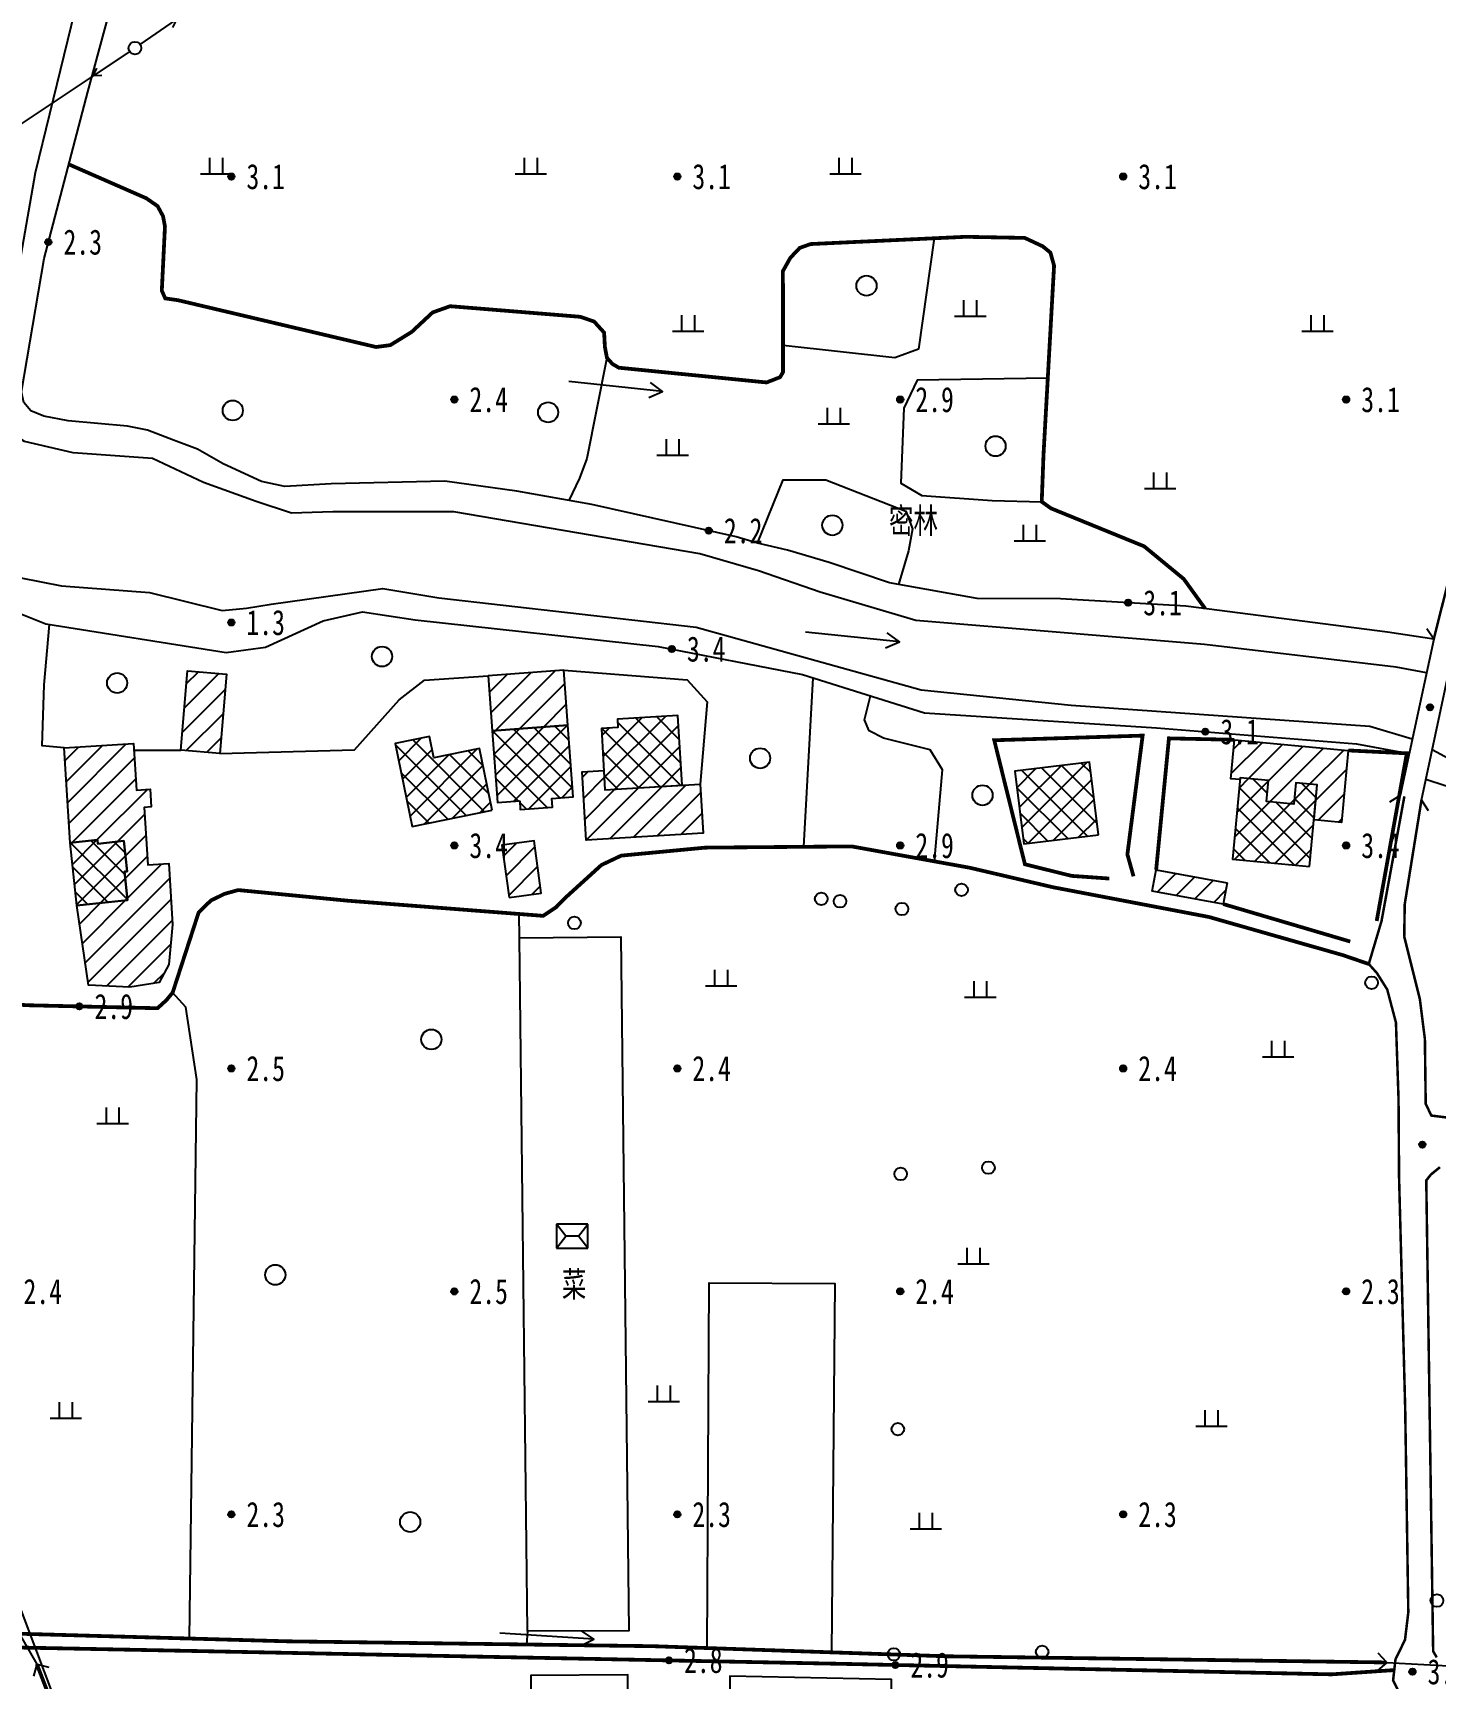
# Model space of a CAD drawing. Header units: metres. Extents: x 494039 to 619385, y 3351420 to 3402703.
# Drawn here: x 582835.5 to 583058.3, y 3395692.9 to 3395954.3 of the extents above; entities that cross this region are included whole.
import ezdxf
from ezdxf.enums import TextEntityAlignment as Align

# ---------------------------------------------------------------- set-up
doc = ezdxf.new("R2010")
doc.units = ezdxf.units.M
for name, pattern in [('2180', [0]), ('2430', [0]), ('4430', [0]), ('8521', [0]), ('9610', [0])]:
    doc.linetypes.add(name, pattern=pattern)
for name, color, linetype in [('210100', 130, 'Continuous'), ('220200', 130, 'Continuous'), ('220900', 130, '2180'), ('261301', 141, 'Continuous'), ('310300', 8, 'Continuous'), ('310500', 8, 'Continuous'), ('330400', 8, 'Continuous'), ('380201', 8, '2430'), ('420500', 8, 'Continuous'), ('430300', 8, 'Continuous'), ('440300', 8, '4430'), ('510301', 8, 'Continuous'), ('541000', 8, 'Continuous'), ('541200', 8, 'Continuous'), ('720100', 8, 'Continuous'), ('760201', 8, '8521'), ('810100', 8, '9610'), ('810302', 8, 'Continuous'), ('810501', 8, 'Continuous')]:
    doc.layers.add(name, color=color, linetype=linetype)
pattern_1 = [(45, (0, 0), (-1.767766953, 1.767766953), []), (135, (0, 0), (-1.767766953, -1.767766953), [])]
pattern_2 = [(45, (0, 0), (-1.767766953, 1.767766953), [])]

# ---------------------------------------------------------------- blocks, each defined once
blk = doc.blocks.new('gc170')
at = {"linetype": 'Continuous'}
blk.add_circle((0, 0), 0.5, dxfattribs=at)
blk = doc.blocks.new('gu')
at = {"flags": 128}
for points in [[(3.75, 0), (-3.75, 0)], [(2.71, -0.6), (3.75, 0), (3.75, 0), (2.71, 0.6)]]:
    blk.add_lwpolyline(points, dxfattribs=at)
blk = doc.blocks.new('p_point')
for radius in [0.25, 0.2, 0.15, 0.1, 0.05]:
    blk.add_circle((0, 0), radius)
blk.add_point((0, 0))
blk = doc.blocks.new('vm')
at = {"linetype": 'Continuous'}
for p, q in [((1.25, 0), (-1.25, 0)), ((-0.5, 0), (-0.5, 1.3)), ((0.5, 1.3), (0.5, 0))]:
    blk.add_line(p, q, dxfattribs=at)
blk = doc.blocks.new('v1')
blk.add_circle((0, 0), 0.8)
blk = doc.blocks.new('gc013b')
at = {"linetype": 'Continuous'}
blk.add_line((0.5, 0), (4, 0), dxfattribs=at)
at = {"linetype": 'Continuous', "flags": 128}
blk.add_lwpolyline([(3.39, 0.35), (4, 0), (3.39, -0.35)], dxfattribs=at)
blk = doc.blocks.new('mf')
for p, q in [((1.25, 0.95), (-1.25, 0.95)), ((-1.25, 0.95), (-1.25, -0.95)), ((0.5, 0), (-0.5, 0)), ((1.25, -0.95), (1.25, 0.95)), ((-1.25, -0.95), (1.25, -0.95))]:
    blk.add_line(p, q)
at = {"flags": 128}
for points in [[(-1.25, -0.95), (-0.5, 0), (-1.25, 0.95)], [(1.25, -0.95), (0.5, 0), (1.25, 0.95)]]:
    blk.add_lwpolyline(points, dxfattribs=at)
blk = doc.blocks.new('1-3&1-4')
at = {"layer": '310300', "linetype": 'Continuous'}
h = blk.add_hatch(dxfattribs=at)
h.set_pattern_fill('ANSI31', color=8, scale=20, style=0)
h.set_pattern_definition(pattern_2)
h.paths.add_polyline_path([(582865.1978, 3395839.8225), (582858.9986, 3395840.3438), (582860.0575, 3395852.935), (582866.2567, 3395852.4137)])
h = blk.add_hatch(dxfattribs=at)
h.set_pattern_fill('ANSI31', color=8, scale=20, style=0)
h.set_pattern_definition(pattern_2)
h.paths.add_polyline_path([(582920.5083, 3395844.284), (582919.874, 3395853.0247), (582907.8602, 3395852.1528), (582908.4945, 3395843.4121)])
h = blk.add_hatch(dxfattribs=at)
h.set_pattern_fill('ANSI31', color=8, scale=20, style=0)
h.set_pattern_definition(pattern_2)
h.paths.add_polyline_path([(582841.4345, 3395825.6099), (582840.5051, 3395840.7098), (582851.5242, 3395841.3881), (582851.9795, 3395833.9911), (582854.1347, 3395834.1237), (582854.3085, 3395831.3007), (582853.2014, 3395831.2326), (582853.7625, 3395822.1176), (582857.0893, 3395822.3223), (582857.6847, 3395812.6486), (582857.1361, 3395806.2586), (582855.5788, 3395803.3956), (582850.9197, 3395802.6601), (582844.3445, 3395802.9861), (582842.5029, 3395815.6469), (582850.5435, 3395816.5091), (582850.0593, 3395821.0242), (582850.4796, 3395821.0693), (582849.9608, 3395825.9076), (582845.8439, 3395825.4661), (582845.7785, 3395826.0758)])
h = blk.add_hatch(dxfattribs=at)
h.set_pattern_fill('ANSI31', color=8, scale=20, style=0)
h.set_pattern_definition(pattern_2)
h.paths.add_polyline_path([(583039.0897, 3395829.3876), (583039.5962, 3395834.798), (583036.1721, 3395835.1186), (583035.8587, 3395831.771), (583031.5545, 3395832.174), (583031.8679, 3395835.5216), (583027.3637, 3395835.9433), (583027.3368, 3395835.6563), (583025.8579, 3395835.7947), (583026.4366, 3395841.9756), (583044.5246, 3395840.282), (583043.4549, 3395828.8566), (583039.0783, 3395829.2663)])
h = blk.add_hatch(dxfattribs=at)
h.set_pattern_fill('ANSI31', color=8, scale=20, style=0)
h.set_pattern_definition(pattern_2)
h.paths.add_polyline_path([(582926.4166, 3395834.0244), (582941.5568, 3395834.9147), (582942.0142, 3395827.1359), (582923.4451, 3395826.044), (582922.8079, 3395836.881), (582926.2368, 3395837.0826)])
h = blk.add_hatch(dxfattribs=at)
h.set_pattern_fill('ANSI31', color=8, scale=20, style=0)
h.set_pattern_definition(pattern_2)
h.paths.add_polyline_path([(582911.1732, 3395816.8923), (582916.2887, 3395817.5909), (582915.1496, 3395825.9324), (582910.034, 3395825.2338)])
h = blk.add_hatch(dxfattribs=at)
h.set_pattern_fill('ANSI31', color=8, scale=20, style=0)
h.set_pattern_definition(pattern_2)
h.paths.add_polyline_path([(583025.2572, 3395819.2697), (583024.6462, 3395815.8789), (583013.3832, 3395817.9084), (583013.9942, 3395821.2991)])
at = {"layer": '310500', "linetype": 'Continuous'}
h = blk.add_hatch(dxfattribs=at)
h.set_pattern_fill('ANSI37', color=8, scale=20, style=0)
h.set_pattern_definition(pattern_1)
h.paths.add_polyline_path([(582912.8607, 3395832.2828), (582912.9622, 3395830.8836), (582918.0517, 3395831.253), (582917.9501, 3395832.6521), (582921.3347, 3395832.8978), (582920.5083, 3395844.284), (582908.4945, 3395843.4121), (582909.3209, 3395832.0259)])
h = blk.add_hatch(dxfattribs=at)
h.set_pattern_fill('ANSI37', color=8, scale=20, style=0)
h.set_pattern_definition(pattern_1)
h.paths.add_polyline_path([(582938.6541, 3395834.744), (582938.0032, 3395845.8137), (582928.3889, 3395845.2484), (582928.4654, 3395843.9487), (582925.8421, 3395843.7945), (582926.4166, 3395834.0244)])
h = blk.add_hatch(dxfattribs=at)
h.set_pattern_fill('ANSI37', color=8, scale=20, style=0)
h.set_pattern_definition(pattern_1)
h.paths.add_polyline_path([(582908.5094, 3395830.7951), (582906.4964, 3395840.5805), (582899.2112, 3395839.0818), (582898.5076, 3395842.5023), (582893.0725, 3395841.3842), (582895.7892, 3395828.1783)])
h = blk.add_hatch(dxfattribs=at)
h.set_pattern_fill('ANSI37', color=8, scale=20, style=0)
h.set_pattern_definition(pattern_1)
h.paths.add_polyline_path([(583004.8138, 3395826.8765), (583003.3933, 3395838.4374), (582991.544, 3395836.9814), (582992.9645, 3395825.4205)])
h = blk.add_hatch(dxfattribs=at)
h.set_pattern_fill('ANSI37', color=8, scale=20, style=0)
h.set_pattern_definition(pattern_1)
h.paths.add_polyline_path([(583038.3842, 3395821.8526), (583039.5962, 3395834.798), (583036.1721, 3395835.1186), (583035.8587, 3395831.771), (583031.5545, 3395832.174), (583031.8679, 3395835.5216), (583027.3637, 3395835.9433), (583026.1516, 3395822.9979)])
h = blk.add_hatch(dxfattribs=at)
h.set_pattern_fill('ANSI37', color=8, scale=20, style=0)
h.set_pattern_definition(pattern_1)
h.paths.add_polyline_path([(582842.5029, 3395815.6469), (582841.4345, 3395825.6099), (582845.7785, 3395826.0758), (582845.8439, 3395825.4661), (582849.9608, 3395825.9076), (582850.4796, 3395821.0693), (582850.0593, 3395821.0242), (582850.5435, 3395816.5091)])
at = {"layer": '210100', "color": 141, "linetype": 'Continuous', "flags": 128}
for points in [[(583056.9544, 3395852.6315), (583052.1293, 3395853.5359), (583021.6758, 3395857.1064), (582975.8034, 3395860.9352), (582960.6058, 3395865.4433), (582950.8137, 3395868.8114), (582941.49, 3395871.5369), (582902.3753, 3395878.1681), (582883.1867, 3395878.2197), (582876.5996, 3395877.9848), (582871.0097, 3395879.8357), (582862.5967, 3395882.8721), (582854.5215, 3395886.6817), (582841.9146, 3395887.5783), (582834.2054, 3395889.3457), (582830.2098, 3395891.8339), (582829.2495, 3395894.1061), (582835.9269, 3395932.1318), (582851.8741, 3395997.411)], [(582823.8352, 3395869.6209), (582840.075, 3395866.445), (582854.0261, 3395865.3598), (582865.5958, 3395862.5219), (582869.4712, 3395862.9027), (582873.3635, 3395863.5168), (582891.1395, 3395866.0034), (582899.9924, 3395864.5305), (582940.8855, 3395859.8899), (582976.6406, 3395849.9034), (583000.4698, 3395847.4664), (583047.9549, 3395844.1395), (583054.7, 3395842.1122)], [(583057.8693, 3395840.4082), (583063.1307, 3395837.5794), (583068.6576, 3395836.8529), (583104.5242, 3395836.2548), (583128.416, 3395835.6119), (583138.1913, 3395838.5773), (583156.6109, 3395839.9445), (583192.2361, 3395846.5468), (583236.4333, 3395849.4002), (583283.7555, 3395847.113), (583363.8767, 3395851.3556), (583409.1679, 3395849.1646), (583419.782, 3395849.954), (583439.714, 3395846.7678), (583448.3942, 3395843.782), (583453.6576, 3395840.4528), (583457.1907, 3395837.6071)]]:
    blk.add_lwpolyline(points, dxfattribs=at)
at = {"layer": '220200', "color": 141, "linetype": 'Continuous', "const_width": 0.6, "flags": 128}
for points in [[(582841.2239, 3395933.4002), (582853.5233, 3395928.0179), (582855.3299, 3395926.7654), (582856.1966, 3395925.1583), (582856.4986, 3395923.5212), (582855.9994, 3395913.3367), (582856.542, 3395912.104), (582858.56, 3395911.8199), (582890.0362, 3395904.3822), (582892.3071, 3395904.6771), (582895.7056, 3395906.7788), (582899.031, 3395909.8761), (582901.8111, 3395910.8641), (582922.4957, 3395909.181), (582924.6899, 3395908.4278), (582926.2828, 3395906.6638), (582926.3987, 3395904.4079), (582926.7278, 3395902.6636), (582927.6053, 3395901.6881), (582928.6158, 3395901.0894), (582952.096, 3395898.7513), (582954.2303, 3395899.5827), (582954.7112, 3395900.3912), (582954.6915, 3395916.4497), (582955.8702, 3395918.5536), (582957.3578, 3395920.1252), (582959.0896, 3395920.7394), (582983.7395, 3395921.8906), (582993.1085, 3395921.715), (582995.9636, 3395920.3838), (582997.1903, 3395919.3834), (582997.7749, 3395917.3091), (582996.0943, 3395887.238), (582995.8161, 3395879.7949), (582997.2839, 3395878.7468), (583012.0868, 3395872.7129), (583018.3807, 3395867.5258), (583021.7734, 3395862.8285)], [(582807.1935, 3395699.9222), (582833.3433, 3395699.9424), (582876.1011, 3395698.7342), (582934.0503, 3395697.9628), (582980.5589, 3395696.3604), (583050.6282, 3395695.3785)], [(582836.137, 3395695.1225), (582851.8525, 3395654.2568), (582873.7457, 3395597.0151), (582875.3859, 3395593.4945), (582931.8828, 3395592.2943), (582979.2115, 3395591.0677), (583032.5098, 3395589.9988), (583050.7571, 3395590.2224)]]:
    blk.add_lwpolyline(points, dxfattribs=at)
at = {"layer": '220900', "color": 141, "linetype": 'Continuous'}
for p, q in [((582836.137, 3395695.1225), (582835.6226, 3395693.1898)), ((582836.137, 3395695.1225), (582838.0697, 3395694.6081)), ((583050.6282, 3395695.3785), (583049.1364, 3395694.0464)), ((583050.6282, 3395695.3785), (583049.2961, 3395696.8703))]:
    blk.add_line(p, q, dxfattribs=at)
at = {"layer": '220900', "color": 141, "linetype": '2180', "elevation": 2.7884, "flags": 128}
blk.add_lwpolyline([(582832.5372, 3395701.3332), (582836.137, 3395695.1225)], dxfattribs=at)
at = {"layer": '220900', "color": 141, "linetype": '2180', "flags": 128}
blk.add_lwpolyline([(583050.6282, 3395695.3785), (583060.4416, 3395694.8236)], dxfattribs=at)
at = {"layer": '310300', "color": 8, "linetype": 'Continuous', "flags": 128}
blk.add_lwpolyline([(582865.1978, 3395839.8225), (582858.9986, 3395840.3438), (582860.0575, 3395852.935), (582866.2567, 3395852.4137)], close=True, dxfattribs=at)
for points, elevation in [([(582920.5083, 3395844.284), (582919.874, 3395853.0247), (582907.8602, 3395852.1528), (582908.4945, 3395843.4121)], 5.8163), ([(582841.4345, 3395825.6099), (582840.5051, 3395840.7098), (582851.5242, 3395841.3881), (582851.9795, 3395833.9911), (582854.1347, 3395834.1237), (582854.3085, 3395831.3007), (582853.2014, 3395831.2326), (582853.7625, 3395822.1176), (582857.0893, 3395822.3223), (582857.6847, 3395812.6486), (582857.1361, 3395806.2586), (582855.5788, 3395803.3956), (582850.9197, 3395802.6601), (582844.3445, 3395802.9861), (582842.5029, 3395815.6469), (582850.5435, 3395816.5091), (582850.0593, 3395821.0242), (582850.4796, 3395821.0693), (582849.9608, 3395825.9076), (582845.8439, 3395825.4661), (582845.7785, 3395826.0758)], 6.2765), ([(583039.0897, 3395829.3876), (583039.5962, 3395834.798), (583036.1721, 3395835.1186), (583035.8587, 3395831.771), (583031.5545, 3395832.174), (583031.8679, 3395835.5216), (583027.3637, 3395835.9433), (583027.3368, 3395835.6563), (583025.8579, 3395835.7947), (583026.4366, 3395841.9756), (583044.5246, 3395840.282), (583043.4549, 3395828.8566), (583039.0783, 3395829.2663)], 5.6433), ([(582926.4166, 3395834.0244), (582941.5568, 3395834.9147), (582942.0142, 3395827.1359), (582923.4451, 3395826.044), (582922.8079, 3395836.881), (582926.2368, 3395837.0826)], 5.8163), ([(582911.1732, 3395816.8923), (582916.2887, 3395817.5909), (582915.1496, 3395825.9324), (582910.034, 3395825.2338)], 5.8163), ([(583025.2572, 3395819.2697), (583024.6462, 3395815.8789), (583013.3832, 3395817.9084), (583013.9942, 3395821.2991)], 5.6433)]:
    blk.add_lwpolyline(points, close=True, dxfattribs=dict(at, elevation=elevation))
at = {"layer": '310500', "color": 8, "linetype": 'Continuous', "flags": 128}
for points in [[(582912.8607, 3395832.2828), (582912.9622, 3395830.8836), (582918.0517, 3395831.253), (582917.9501, 3395832.6521), (582921.3347, 3395832.8978), (582920.5083, 3395844.284), (582908.4945, 3395843.4121), (582909.3209, 3395832.0259)], [(582938.6541, 3395834.744), (582938.0032, 3395845.8137), (582928.3889, 3395845.2484), (582928.4654, 3395843.9487), (582925.8421, 3395843.7945), (582926.4166, 3395834.0244)], [(582908.5094, 3395830.7951), (582906.4964, 3395840.5805), (582899.2112, 3395839.0818), (582898.5076, 3395842.5023), (582893.0725, 3395841.3842), (582895.7892, 3395828.1783)], [(583004.8138, 3395826.8765), (583003.3933, 3395838.4374), (582991.544, 3395836.9814), (582992.9645, 3395825.4205)], [(583038.3842, 3395821.8526), (583039.5962, 3395834.798), (583036.1721, 3395835.1186), (583035.8587, 3395831.771), (583031.5545, 3395832.174), (583031.8679, 3395835.5216), (583027.3637, 3395835.9433), (583026.1516, 3395822.9979)], [(582842.5029, 3395815.6469), (582841.4345, 3395825.6099), (582845.7785, 3395826.0758), (582845.8439, 3395825.4661), (582849.9608, 3395825.9076), (582850.4796, 3395821.0693), (582850.0593, 3395821.0242), (582850.5435, 3395816.5091)]]:
    blk.add_lwpolyline(points, close=True, dxfattribs=at)
at = {"layer": '330400', "color": 8, "linetype": 'Continuous', "flags": 128}
for points in [[(582914.0878, 3395700.3383), (582912.8105, 3395810.4839), (582928.9158, 3395810.6707), (582930.1943, 3395700.4208)], [(582930.7944, 3395594.2237), (582930.0295, 3395693.4073), (582914.6309, 3395693.2886), (582915.3957, 3395594.1049)]]:
    blk.add_lwpolyline(points, close=True, dxfattribs=at)
at = {"layer": '330400', "color": 8, "linetype": 'Continuous', "elevation": 3.7587, "flags": 128}
blk.add_lwpolyline([(582972.4056, 3395594.1588), (582971.9547, 3395692.6525), (582946.2475, 3395693.2106), (582946.6502, 3395594.7344)], close=True, dxfattribs=at)
at = {"layer": '380201', "color": 8, "linetype": '2430', "const_width": 0.6, "elevation": 5.6433, "flags": 128}
for points in [[(583010.4028, 3395820.2712), (583009.4239, 3395823.763), (583011.8473, 3395842.6384), (582988.2688, 3395841.9007), (582993.1402, 3395822.1979), (583000.5561, 3395820.353), (583006.56, 3395819.9268)], [(583026.4366, 3395841.9756), (583016.0257, 3395842.2013), (583013.9942, 3395821.2991)], [(583049.0361, 3395813.1813), (583053.8266, 3395839.8247), (583044.5246, 3395840.282)], [(583024.6462, 3395815.8789), (583044.8394, 3395809.917)]]:
    blk.add_lwpolyline(points, dxfattribs=at)
at = {"layer": '420500', "color": 8, "linetype": 'Continuous', "const_width": 0.4, "flags": 128}
for points in [[(582852.6308, 3395978.2365), (582897.3646, 3395975.5362), (582952.9157, 3395972.45), (583008.9526, 3395969.1911), (583046.9792, 3395967.3068), (583073.2613, 3395965.8766), (583074.3011, 3395965.3837), (583075.2444, 3395964.5206), (583075.8213, 3395963.4497), (583075.9762, 3395962.6897), (583073.3754, 3395919.6584), (583072.4427, 3395914.0259), (583063.6075, 3395879.7921), (583058.0921, 3395857.9398)], [(583053.4371, 3395832.9875), (583049.8013, 3395813.1577), (583047.7779, 3395806.3493)], [(583053.4129, 3395810.7069), (583053.4914, 3395815.8445), (583056.1541, 3395832.4052)], [(583053.4129, 3395810.7069), (583055.8958, 3395800.7792), (583056.6963, 3395794.4207), (583056.8272, 3395784.1289), (583057.7226, 3395782.2695), (583063.0541, 3395781.6028)], [(583059.0979, 3395774.0768), (583057.6514, 3395772.8994), (583056.9147, 3395771.9678), (583057.9951, 3395698.0002), (583058.024, 3395697.1386), (583058.5798, 3395696.1774)], [(583047.7779, 3395806.3493), (583049.0722, 3395804.9099), (583050.714, 3395802.2934), (583052.0962, 3395797.0449), (583052.5067, 3395784.9808), (583052.5906, 3395772.541), (583053.5676, 3395735.6894), (583054.0601, 3395703.3338), (583053.5372, 3395698.9753), (583052.0188, 3395695.86), (583051.6431, 3395692.5148), (583052.9027, 3395690.0247), (583054.2995, 3395686.0096), (583054.4749, 3395672.2167), (583054.9159, 3395619.6113), (583054.3018, 3395595.0772), (583053.6033, 3395591.9373), (583052.6505, 3395590.5954), (583051.5838, 3395588.6136), (582998.8104, 3395589.6759), (582944.8125, 3395590.8781), (582899.5733, 3395591.4904), (582868.4294, 3395592.2148)]]:
    blk.add_lwpolyline(points, dxfattribs=at)
at = {"layer": '430300', "color": 8, "linetype": 'Continuous'}
for p, q in [((583058.0921, 3395857.9398), (583057.0056, 3395859.619)), ((583052.7748, 3395833.1294), (583051.0956, 3395832.0429)), ((583056.1541, 3395832.4052), (583057.2406, 3395830.726))]:
    blk.add_line(p, q, dxfattribs=at)
at = {"layer": '430300', "color": 8, "linetype": 'Continuous', "flags": 128}
for points in [[(583058.0921, 3395857.9398), (583052.7748, 3395833.1294)], [(583056.1541, 3395832.4052), (583061.4714, 3395857.2156)]]:
    blk.add_lwpolyline(points, dxfattribs=at)
at = {"layer": '440300', "color": 8, "linetype": '4430', "const_width": 0.6, "flags": 128}
for points in [[(582756.1553, 3395821.3622), (582764.5784, 3395820.5097), (582772.6749, 3395817.7532), (582791.55, 3395810.0281), (582801.9071, 3395805.4623), (582807.4268, 3395802.8511), (582812.996, 3395801.3042), (582834.5976, 3395799.8015), (582855.32, 3395799.3244), (582856.7349, 3395800.6159), (582857.7197, 3395801.8087), (582861.8555, 3395814.5487), (582863.7958, 3395816.4394), (582865.954, 3395817.4943), (582868.1354, 3395818.098), (582885.5031, 3395816.4125), (582916.5984, 3395814.0003), (582918.6696, 3395815.3909), (582920.3087, 3395817.0481), (582925.85, 3395822.0802), (582928.9956, 3395823.5705), (582942.3586, 3395824.8412), (582965.6111, 3395825.0359), (582984.3651, 3395821.6469), (582997.5996, 3395818.5486), (583022.4107, 3395813.8166), (583043.6685, 3395807.7568), (583047.7779, 3395806.3493)], [(582803.2764, 3395697.1839), (582816.8066, 3395698.0787), (582964.2394, 3395695.1552), (583041.8782, 3395693.489), (583051.8286, 3395694.1661)]]:
    blk.add_lwpolyline(points, dxfattribs=at)
at = {"layer": '541000', "color": 8, "linetype": 'Continuous'}
blk.add_line((582751.9757, 3395919.201), (582879.0097, 3395583.796), dxfattribs=at)
at = {"layer": '541200', "color": 8, "linetype": 'Continuous'}
blk.add_line((582845.0676, 3395947.4431), (582800.8354, 3395917.9709), dxfattribs=at)
at = {"layer": '760201', "color": 8, "linetype": '8521', "flags": 128}
for points in [[(583058.0921, 3395857.9398), (583050.7428, 3395859.0704), (583018.6889, 3395863.2275), (582998.7722, 3395864.3761), (582985.5437, 3395864.4082), (582971.6346, 3395866.9071), (582962.0626, 3395870.1293), (582955.4332, 3395872.1025), (582950.675, 3395873.2404), (582947.2716, 3395874.2378), (582924.3397, 3395879.3374), (582912.403, 3395881.486), (582900.9515, 3395883.0775), (582882.9155, 3395882.6646), (582875.533, 3395882.2059), (582871.8314, 3395883.0183), (582865.7412, 3395885.7966), (582861.6565, 3395888.1249), (582857.8576, 3395889.5545), (582853.7215, 3395891.1881), (582850.5309, 3395891.81), (582841.0973, 3395892.6567), (582837.2469, 3395893.3873), (582835.199, 3395894.2614), (582834.0639, 3395895.5718), (582833.6943, 3395897.2495), (582837.2857, 3395918.4413), (582844.261, 3395944.9364), (582851.6323, 3395972.3105), (582854.2496, 3395987.8439), (582858.3669, 3396005.1309), (582861.8296, 3396014.0133), (582864.0423, 3396033.2327), (582866.9718, 3396051.6318), (582874.3672, 3396072.4869), (582879.3599, 3396083.0254), (582887.3856, 3396098.047), (582891.7942, 3396109.2937), (582894.3898, 3396116.4158), (582903.2362, 3396142.166), (582907.601, 3396158.0867), (582914.6907, 3396179.0451), (582914.9288, 3396183.7368), (582912.9636, 3396191.4684), (582913.2888, 3396208.8756), (582915.1796, 3396231.8344), (582916.0763, 3396245.372)], [(582710.102, 3395944.5256), (582715.7921, 3395948.5248), (582723.4957, 3395948.8459), (582732.6823, 3395946.9139), (582738.1624, 3395945.9612), (582742.1317, 3395945.7989), (582767.0092, 3395946.1443), (582787.0296, 3395943.3802), (582803.08, 3395940.2336), (582808.8114, 3395937.2553), (582811.7747, 3395934.3538), (582813.6944, 3395930.9243), (582813.8772, 3395927.3777), (582813.5968, 3395908.7197), (582811.477, 3395896.7938), (582805.9534, 3395877.856), (582805.751, 3395874.5382), (582808.9284, 3395871.8233), (582837.5489, 3395860.3957), (582866.2331, 3395855.8276), (582872.4858, 3395856.6979), (582881.6288, 3395860.9008), (582887.8774, 3395862.3235), (582896.2568, 3395861.0207), (582934.8682, 3395856.8222), (582957.7877, 3395852.3296), (582977.1793, 3395846.2619), (583014.0647, 3395843.8823), (583045.804, 3395841.3348), (583053.8266, 3395839.8247)], [(583056.8637, 3395835.7159), (583059.8976, 3395834.7356), (583063.8312, 3395834.3338), (583084.9519, 3395833.5689), (583096.0716, 3395833.4549), (583122.8843, 3395830.9672), (583128.6327, 3395830.8397), (583142.2746, 3395836.3191), (583149.6598, 3395836.9481), (583160.8031, 3395837.6303), (583196.0817, 3395843.8615), (583222.4258, 3395846.3932), (583231.3192, 3395846.4849), (583247.822, 3395846.0794), (583291.4395, 3395844.681), (583322.4116, 3395844.3488), (583349.1051, 3395847.7154), (583374.5365, 3395847.4689), (583412.551, 3395846.2946), (583437.9981, 3395841.9388), (583444.7132, 3395839.6675), (583450.648, 3395836.3955), (583454.9342, 3395833.742), (583456.8294, 3395831.6923), (583474.0217, 3395807.484), (583481.4959, 3395787.6732), (583487.1973, 3395778.9643), (583503.0468, 3395759.6195), (583510.9474, 3395750.8357), (583521.7371, 3395729.2524), (583532.1241, 3395709.2656), (583533.226, 3395700.8115), (583532.9081, 3395698.4337), (583532.2366, 3395697.0009), (583530.5378, 3395695.9989), (583527.515, 3395695.2381), (583505.4339, 3395697.2111), (583462.1848, 3395700.0561), (583445.9407, 3395700.983), (583429.2938, 3395702.1412), (583424.5475, 3395700.4794), (583421.9707, 3395700.0031), (583418.6373, 3395699.7957), (583415.6397, 3395700.3045), (583412.8459, 3395700.2329), (583411.8355, 3395699.4618), (583410.1583, 3395695.4216), (583410.909, 3395691.7707), (583412.3833, 3395690.2544), (583415.1804, 3395688.9485), (583431.1662, 3395685.6527), (583433.4772, 3395684.4541), (583434.8754, 3395682.3131), (583437.7156, 3395666.7112), (583440.0155, 3395664.8737), (583443.8923, 3395664.2906), (583447.6164, 3395664.9981), (583449.3416, 3395665.8958), (583450.5403, 3395666.8333), (583451.4145, 3395668.1446), (583454.4465, 3395675.6853), (583455.9541, 3395677.4432), (583459.0444, 3395678.1596), (583478.5923, 3395680.5427), (583502.0583, 3395679.2268), (583532.1324, 3395678.3207), (583543.0263, 3395675.191), (583548.4631, 3395671.8488), (583561.3685, 3395660.9888), (583568.4712, 3395650.8329), (583586.685, 3395618.9748), (583603.5198, 3395590.9879), (583611.4272, 3395577.4269), (583629.9016, 3395544.5414), (583641.758, 3395521.4845), (583654.3428, 3395495.3218), (583663.1113, 3395482.449), (583668.2754, 3395477.2457), (583670.5695, 3395473.3957), (583673.5335, 3395466.667), (583675.4846, 3395449.6223), (583677.4459, 3395438.904), (583679.498, 3395434.6477), (583681.9096, 3395432.3791), (583687.1428, 3395426.2199), (583698.8198, 3395401.153), (583715.8298, 3395369.3101), (583737.7164, 3395333.6337), (583744.3788, 3395317.2675), (583758.4319, 3395284.1677), (583758.7507, 3395281.3144), (583756.2948, 3395279.6624), (583731.9678, 3395267.015), (583724.2388, 3395265.7642), (583716.2783, 3395265.2029), (583707.6515, 3395266.1421), (583701.4204, 3395266.0151), (583681.5187, 3395260.8636), (583644.4776, 3395257.1585), (583612.7502, 3395251.5351), (583576.9324, 3395245.5105), (583536.1446, 3395238.2565), (583506.6869, 3395228.9093), (583492.2135, 3395225.1277)]]:
    blk.add_lwpolyline(points, dxfattribs=at)
at = {"layer": '810100', "color": 8, "linetype": '9610', "flags": 128}
for points in [[(582978.704, 3395921.6554), (582976.225, 3395904.0631), (582972.4672, 3395902.6452), (582954.706, 3395904.6166)], [(582926.7278, 3395902.6636), (582923.5334, 3395886.6868), (582922.3897, 3395883.5286), (582920.6913, 3395879.9941)], [(582996.7764, 3395899.4429), (582976.0012, 3395899.0933), (582973.9207, 3395894.677), (582973.401, 3395882.7681), (582976.768, 3395880.7732), (582987.9517, 3395879.9777), (582995.8161, 3395879.7949)], [(582840.5051, 3395840.7098), (582837.0101, 3395841.0387), (582837.2958, 3395850.709), (582838.1571, 3395860.2988)], [(582865.1978, 3395839.8225), (582886.5921, 3395840.3532), (582893.7139, 3395848.3445), (582897.7353, 3395851.4296), (582907.8602, 3395852.1528)], [(582860.3989, 3395699.1779), (582861.5734, 3395788.0074), (582859.8302, 3395799.5157), (582857.7197, 3395801.8087)], [(582942.6774, 3395697.6655), (582942.9827, 3395755.702), (582962.9151, 3395755.5972), (582962.4192, 3395696.9853)], [(582914.0878, 3395700.3383), (582913.9415, 3395698.2305)]]:
    blk.add_lwpolyline(points, dxfattribs=at)
for points, elevation in [([(582950.675, 3395873.2404), (582954.745, 3395883.2523), (582961.4918, 3395883.264), (582974.1968, 3395878.2877), (582975.2552, 3395875.474), (582974.6497, 3395872.0062), (582973.0528, 3395866.6523)], 3.4025), ([(582919.874, 3395853.0247), (582939.4809, 3395851.519), (582942.6657, 3395847.9926), (582941.5568, 3395834.9147)], 3.5138), ([(582958.0325, 3395824.9724), (582959.4943, 3395851.7956)], 3.2466), ([(582978.7546, 3395822.6608), (582980.0537, 3395837.2248), (582978.107, 3395840.3823), (582970.6549, 3395842.2457), (582968.4198, 3395843.3875), (582967.6339, 3395845.1285), (582968.593, 3395848.9486)], 3.2466), ([(582851.5909, 3395840.3046), (582858.9986, 3395840.3438)], 3.4248), ([(582912.8105, 3395810.4839), (582912.7666, 3395814.2675)], 3.3023)]:
    blk.add_lwpolyline(points, dxfattribs=dict(at, elevation=elevation))
at = {"layer": '261301', "color": 141, "linetype": 'Continuous', "xscale": 2, "yscale": 2}
for p, rotation in [((582928.121, 3395898.1, -0.0928), 353.9905145656767), ((582965.736, 3395858.3155, 1.1), 354.1452131703618), ((582917.1781, 3395699.5621, 0.9773), 356.379748571372)]:
    blk.add_blockref('gu', p, dxfattribs=dict(at, rotation=rotation))
at = {"layer": '330400', "color": 8, "linetype": 'Continuous', "xscale": 2, "yscale": 2}
blk.add_blockref('mf', (582921.2032, 3395763.1057), dxfattribs=at)
at = {"layer": '510301', "color": 8, "linetype": 'Continuous', "xscale": 2, "yscale": 2}
for p in [(582851.7251, 3395951.8791, 3.7225), (582960.7837, 3395816.7039, 2.7861), (582963.7645, 3395816.3201, 2.7772), (582983.0727, 3395818.141, 2.7327), (582973.5972, 3395815.0923, 2.7861), (582921.5632, 3395812.8797, 3.3014), (583048.2314, 3395803.3711, 3.0457), (582973.3993, 3395772.997, 2.6527), (582987.3431, 3395773.9876, 2.5099), (582972.9539, 3395732.4458, 2.5583), (583058.603, 3395705.2107, 2.5613), (582972.3137, 3395696.6752, 2.9895), (582995.8806, 3395697.0682, 2.991)]:
    blk.add_blockref('gc170', p, dxfattribs=at)
at = {"layer": '541200', "color": 8, "linetype": 'Continuous', "xscale": 2, "yscale": 2}
for rotation in [34.52684792107627, 213.6758659494501]:
    blk.add_blockref('gc013b', (582851.7251, 3395951.8791), dxfattribs=dict(at, rotation=rotation))
blk.add_blockref('gc170', (582851.7251, 3395951.8791), dxfattribs=at)
at = {"layer": '720100', "color": 8, "linetype": 'Continuous', "xscale": 2, "yscale": 2, "zscale": 2}
for p in [(582867.0468, 3395931.4649, 3.106), (582937.9016, 3395931.465, 3.1), (583008.7564, 3395931.4651, 3.1), (582837.9754, 3395921.0609, 2.2639), (582902.4741, 3395896.0375, 2.4038), (582973.3289, 3395896.0377, 2.9), (583044.1837, 3395896.0378, 3.1), (582942.9083, 3395875.2081, 2.2406), (583009.5498, 3395863.7546, 3.0708), (582867.0467, 3395860.6101, 1.2896), (582937.0366, 3395856.3972, 3.3661), (583057.5238, 3395847.1461, 4.319), (583021.7991, 3395843.2615, 3.1118), (582902.474, 3395825.1828, 3.4351), (582973.3288, 3395825.1829, 2.8896), (583044.1836, 3395825.183, 3.358), (582842.9032, 3395799.6103, 2.9419), (582867.0465, 3395789.7553, 2.4656), (582937.9013, 3395789.7554, 2.3668), (583008.7561, 3395789.7556, 2.377), (583056.2919, 3395777.6549, 2.7738), (582902.4738, 3395754.328, 2.4802), (582973.3286, 3395754.3281, 2.412), (583044.1834, 3395754.3283, 2.3439), (582867.0464, 3395718.9005, 2.3306), (582937.9012, 3395718.9006, 2.3365), (583008.7559, 3395718.9008, 2.3364), (582936.5758, 3395695.7129, 2.8412), (582972.5432, 3395694.977, 2.9368), (583054.7221, 3395693.9054, 3.1166)]:
    blk.add_blockref('p_point', p, dxfattribs=at)
at = {"layer": '810302', "color": 8, "linetype": 'Continuous', "xscale": 2, "yscale": 2}
for p in [(582864.643, 3395931.8366), (582914.643, 3395931.8366), (582964.643, 3395931.8366), (582984.4617, 3395909.2184, 3.3223), (582939.643, 3395906.8366), (583039.643, 3395906.8366), (582962.7931, 3395892.1322, 3.3223), (582937.1655, 3395887.125, 3.3223), (583014.643, 3395881.8366), (582993.917, 3395873.5168, 3.3223), (582944.8904, 3395802.8249, 3.3223), (582986.0568, 3395801.0188, 3.3223), (583033.376, 3395791.5238, 3.3223), (582848.1894, 3395780.9639, 3.3223), (582984.9607, 3395758.6735, 3.3223), (582935.7716, 3395736.7974, 3.3223), (582840.7388, 3395734.1192, 3.3223), (583022.7911, 3395732.8618, 3.3223), (582977.3946, 3395716.5318, 3.3223)]:
    blk.add_blockref('vm', p, dxfattribs=at)
at = {"layer": '810501', "color": 8, "linetype": 'Continuous', "xscale": 2, "yscale": 2}
for p in [(582967.9663, 3395914.1217, 3.9198), (582867.2685, 3395894.2994, 3.8759), (582917.3795, 3395894.0001, 3.8462), (582988.4775, 3395888.6277, 3.9792), (582962.5483, 3395876.0575, 3.9792), (582890.9892, 3395855.2029, 4.44), (582848.8983, 3395850.9982, 4.4697), (582951.0609, 3395839.0389, 4.4103), (582986.4001, 3395833.1608, 4.4103), (582898.827, 3395794.3644, 4.4579), (582874.0306, 3395756.9623, 4.4579), (582895.4597, 3395717.6941, 4.4579)]:
    blk.add_blockref('v1', p, dxfattribs=at)
at = {"color": 8, "linetype": 'Continuous', "width": 0.75}
blk.add_text('密林', height=4, dxfattribs=at).set_placement((582975.4353, 3395876.8912), align=Align.MIDDLE)
at = {"color": 8, "width": 0.75}
blk.add_text('菜', height=4, dxfattribs=at).set_placement((582921.5034, 3395755.4784, 3.7476), align=Align.MIDDLE_CENTER)
at = {"layer": '720100', "color": 8, "width": 0.75}
for s, p in [('3.1', (582869.4468, 3395931.4649, 3.106)), ('3.1', (582940.3016, 3395931.465, 3.1)), ('3.1', (583011.1564, 3395931.4651, 3.1)), ('2.3', (582840.3754, 3395921.0609, 2.2639)), ('2.4', (582904.8741, 3395896.0375, 2.4038)), ('2.9', (582975.7289, 3395896.0377, 2.9)), ('3.1', (583046.5837, 3395896.0378, 3.1)), ('2.2', (582945.3083, 3395875.2081, 2.2406)), ('3.1', (583011.9498, 3395863.7546, 3.0708)), ('1.3', (582869.4467, 3395860.6101, 1.2896)), ('3.4', (582939.4366, 3395856.3972, 3.3661)), ('3.1', (583024.1991, 3395843.2615, 3.1118)), ('3.4', (582904.874, 3395825.1828, 3.4351)), ('2.9', (582975.7288, 3395825.1829, 2.8896)), ('3.4', (583046.5836, 3395825.183, 3.358)), ('2.9', (582845.3032, 3395799.6103, 2.9419)), ('2.5', (582869.4465, 3395789.7553, 2.4656)), ('2.4', (582940.3013, 3395789.7554, 2.3668)), ('2.4', (583011.1561, 3395789.7556, 2.377)), ('2.4', (582834.019, 3395754.3278, 2.3777)), ('2.5', (582904.8738, 3395754.328, 2.4802)), ('2.4', (582975.7286, 3395754.3281, 2.412)), ('2.3', (583046.5834, 3395754.3283, 2.3439)), ('2.3', (582869.4464, 3395718.9005, 2.3306)), ('2.3', (582940.3012, 3395718.9006, 2.3365)), ('2.3', (583011.1559, 3395718.9008, 2.3364)), ('2.8', (582938.9758, 3395695.7129, 2.8412)), ('2.9', (582974.9432, 3395694.977, 2.9368)), ('3.1', (583057.1221, 3395693.9054, 3.1166))]:
    blk.add_text(s, height=4, dxfattribs=at).set_placement(p, align=Align.MIDDLE_LEFT)

msp = doc.modelspace()

# ---------------------------------------------------------------- block references
msp.add_blockref('1-3&1-4', (0, 0))

doc.saveas('drawing.dxf')
